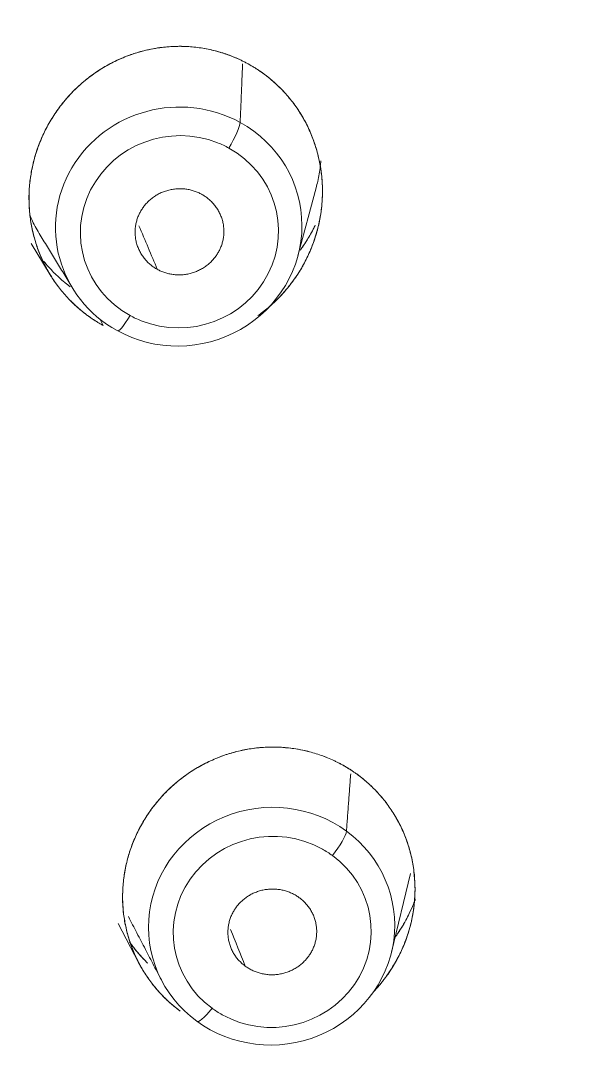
# Model space of a CAD drawing. Extents: x 5217 to 6345, y 0 to 827.
# Drawn here: x 5778.92 to 5785.99, y 522.86 to 535.85 of the extents above; entities that cross this region are included whole.
import ezdxf

# ---------------------------------------------------------------- set-up
doc = ezdxf.new("R2010")
doc.units = 0
doc.header["$LTSCALE"] = 30
doc.header["$MEASUREMENT"] = 0
doc.linetypes.add('HIDDEN2', pattern=[4.7625, 3.175, -1.5875])
doc.layers.add('1', color=7, linetype='CONTINUOUS')
doc.layers.add('2', color=1, linetype='HIDDEN2')

msp = doc.modelspace()

# ---------------------------------------------------------------- linework, layer by layer
at = {"layer": '1', "color": 7, "linetype": 'Continuous', "lineweight": 18}
for p, q in [((5782.35, 532.947), (5782.575, 533.787)), ((5779.048, 533.096), (5779.284, 532.709)), ((5779.048, 533.096), (5779.284, 532.709)), ((5779.284, 532.709), (5779.295, 532.691)), ((5779.938, 532.083), (5779.896, 532.164)), ((5779.938, 532.083), (5779.896, 532.164)), ((5779.896, 532.164), (5779.938, 532.083)), ((5779.896, 532.164), (5779.938, 532.083)), ((5783.508, 524.318), (5783.743, 525.293)), ((5780.126, 524.672), (5780.378, 524.189)), ((5780.126, 524.672), (5780.378, 524.189)), ((5780.378, 524.189), (5780.384, 524.176))]:
    msp.add_line(p, q, dxfattribs=at)
for centre, major_axis, ratio, start_param, end_param in [((5757.244, 496.519), (-59.628, 0), 0.953717, 3.141593, 6.283185), ((5757.244, 496.519), (-59.628, 0), 0.953717, 3.141593, 6.274276), ((5780.874, 533.308), (-1.511, -0.217), 0.96956, 4.05121, 7.192802), ((5780.874, 533.308), (-1.511, -0.217), 0.96956, 0.909617, 4.05121), ((5782.024, 524.64), (1.514, 0.185), 0.964895, 0.79958, 3.941173), ((5782.024, 524.64), (-1.514, -0.185), 0.964895, 0.79958, 3.941173)]:
    msp.add_ellipse(centre, major_axis=major_axis, ratio=ratio, start_param=start_param, end_param=end_param, dxfattribs=at)
at = {"layer": '1', "color": 7, "linetype": 'Continuous', "lineweight": 13}
for centre, major_axis, ratio, start_param, end_param in [((5780.883, 533.243), (1.215, 0.175), 0.96956, 1.036257, 4.05121), ((5781.485, 534.353), (0.145, 0.263), 0.150353, 4.515643, 5.98979), ((5780.883, 533.243), (1.215, 0.175), 0.96956, 0.909617, 1.036257), ((5780.883, 533.243), (-1.215, -0.175), 0.96956, 1.036257, 4.05121), ((5780.261, 532.278), (-0.145, -0.263), 0.150353, 6.18309, 7.657236), ((5780.883, 533.243), (-1.215, -0.175), 0.96956, 0.909617, 1.036257), ((5782.032, 524.569), (1.217, 0.149), 0.964895, 0.922355, 3.941173), ((5782.769, 525.593), (-0.177, -0.242), 0.183058, 1.378043, 2.856656), ((5782.032, 524.569), (1.217, 0.149), 0.964895, 4.063948, 7.082765), ((5782.032, 524.569), (1.217, 0.149), 0.964895, 0.79958, 0.922355), ((5781.277, 523.701), (-0.177, -0.242), 0.183058, 6.182615, 7.661228), ((5782.032, 524.569), (1.217, 0.149), 0.964895, 3.941173, 4.063948)]:
    msp.add_ellipse(centre, major_axis=major_axis, ratio=ratio, start_param=start_param, end_param=end_param, dxfattribs=at)
at = {"layer": '1', "color": 7, "linetype": 'Continuous', "lineweight": 18}
for points, knots in [([(5759.712, 439.668), (5760.292, 439.691), (5761.968, 439.78), (5764.735, 440.04), (5767.995, 440.52), (5771.222, 441.172), (5774.407, 441.992), (5777.54, 442.979), (5780.611, 444.129), (5783.61, 445.439), (5786.529, 446.905), (5789.359, 448.523), (5792.092, 450.287), (5794.718, 452.192), (5797.229, 454.232), (5799.619, 456.402), (5801.88, 458.694), (5804.005, 461.101), (5805.987, 463.617), (5807.821, 466.233), (5809.501, 468.942), (5811.021, 471.735), (5812.378, 474.604), (5813.566, 477.54), (5814.583, 480.534), (5815.426, 483.576), (5816.091, 486.659), (5816.577, 489.772), (5816.882, 492.905), (5817.005, 496.05), (5816.947, 499.196), (5816.706, 502.335), (5816.285, 505.456), (5815.684, 508.55), (5814.904, 511.608), (5813.949, 514.62), (5812.822, 517.578), (5811.525, 520.471), (5810.063, 523.292), (5808.44, 526.031), (5806.66, 528.681), (5804.731, 531.234), (5802.657, 533.681), (5800.444, 536.015), (5798.1, 538.229), (5795.631, 540.316), (5793.045, 542.27), (5790.35, 544.085), (5787.555, 545.755), (5784.667, 547.276), (5781.695, 548.643), (5778.649, 549.85), (5775.538, 550.896), (5772.371, 551.776), (5769.157, 552.489), (5765.908, 553.031), (5762.632, 553.401), (5759.34, 553.598), (5756.041, 553.622), (5752.746, 553.471), (5749.464, 553.148), (5746.207, 552.652), (5742.982, 551.986), (5739.802, 551.151), (5736.674, 550.149), (5733.609, 548.985), (5730.617, 547.661), (5727.705, 546.181), (5724.883, 544.551), (5722.16, 542.774), (5719.544, 540.857), (5717.043, 538.805), (5714.664, 536.624), (5712.415, 534.322), (5710.302, 531.904), (5708.333, 529.379), (5706.512, 526.755), (5704.847, 524.038), (5703.34, 521.238), (5701.998, 518.363), (5700.825, 515.422), (5699.823, 512.423), (5698.996, 509.377), (5698.347, 506.291), (5697.877, 503.176), (5697.588, 500.041), (5697.48, 496.896), (5697.555, 493.75), (5697.811, 490.612), (5698.249, 487.493), (5698.866, 484.402), (5699.661, 481.348), (5700.631, 478.34), (5701.774, 475.388), (5703.085, 472.5), (5704.562, 469.686), (5706.199, 466.954), (5707.991, 464.313), (5709.934, 461.769), (5712.021, 459.332), (5714.245, 457.008), (5716.601, 454.805), (5719.08, 452.73), (5721.676, 450.788), (5724.38, 448.985), (5727.184, 447.328), (5730.08, 445.82), (5733.058, 444.468), (5736.111, 443.274), (5739.227, 442.243), (5742.399, 441.377), (5745.616, 440.68), (5748.868, 440.153), (5751.926, 439.822), (5753.898, 439.702), (5754.776, 439.668)], [0, 0, 0, 0, 0.004702, 0.013606, 0.022511, 0.031416, 0.040321, 0.049226, 0.058131, 0.067035, 0.07594, 0.084844, 0.093748, 0.102652, 0.111556, 0.120459, 0.129362, 0.138265, 0.147168, 0.15607, 0.164972, 0.173874, 0.182775, 0.191676, 0.200577, 0.209478, 0.218378, 0.227279, 0.236179, 0.245079, 0.253978, 0.262878, 0.271778, 0.280678, 0.289578, 0.298478, 0.307379, 0.316279, 0.32518, 0.334081, 0.342982, 0.351884, 0.360785, 0.369687, 0.37859, 0.387493, 0.396396, 0.405299, 0.414202, 0.423106, 0.43201, 0.440914, 0.449818, 0.458723, 0.467628, 0.476532, 0.485437, 0.494342, 0.503247, 0.512152, 0.521057, 0.529962, 0.538867, 0.547772, 0.556677, 0.565582, 0.574486, 0.583391, 0.592295, 0.601199, 0.610103, 0.619007, 0.62791, 0.636813, 0.645716, 0.654619, 0.663521, 0.672423, 0.681325, 0.690226, 0.699127, 0.708028, 0.716929, 0.725829, 0.734729, 0.743629, 0.752529, 0.761429, 0.770329, 0.779229, 0.788129, 0.797029, 0.805929, 0.814829, 0.82373, 0.832631, 0.841532, 0.850433, 0.859334, 0.868236, 0.877138, 0.886041, 0.894944, 0.903847, 0.91275, 0.921653, 0.930557, 0.939461, 0.948365, 0.95727, 0.966174, 0.975079, 0.983983, 0.992888, 1, 1, 1, 1]), ([(5793.07, 451.033), (5793.622, 451.416), (5795.04, 452.443), (5797.228, 454.234), (5799.62, 456.401), (5801.88, 458.694), (5804.005, 461.101), (5805.987, 463.617), (5807.821, 466.233), (5809.501, 468.942), (5811.021, 471.735), (5812.378, 474.604), (5813.566, 477.54), (5814.583, 480.534), (5815.426, 483.576), (5816.091, 486.659), (5816.577, 489.772), (5816.882, 492.905), (5817.005, 496.05), (5816.947, 499.196), (5816.706, 502.335), (5816.285, 505.456), (5815.684, 508.55), (5814.904, 511.608), (5813.949, 514.62), (5812.822, 517.578), (5811.525, 520.471), (5810.063, 523.292), (5808.44, 526.031), (5806.66, 528.681), (5804.731, 531.234), (5802.657, 533.681), (5800.444, 536.015), (5798.1, 538.229), (5795.631, 540.316), (5793.045, 542.27), (5790.35, 544.085), (5787.555, 545.755), (5784.667, 547.276), (5781.695, 548.643), (5778.649, 549.85), (5775.538, 550.896), (5772.371, 551.776), (5769.157, 552.489), (5765.908, 553.031), (5762.632, 553.401), (5759.34, 553.598), (5756.041, 553.622), (5752.746, 553.471), (5749.464, 553.148), (5746.207, 552.652), (5742.982, 551.986), (5739.802, 551.151), (5736.674, 550.149), (5733.609, 548.985), (5730.617, 547.661), (5727.705, 546.181), (5724.883, 544.551), (5722.16, 542.774), (5719.544, 540.857), (5717.043, 538.805), (5714.664, 536.624), (5712.415, 534.322), (5710.302, 531.904), (5708.333, 529.379), (5706.512, 526.755), (5704.847, 524.038), (5703.34, 521.238), (5701.998, 518.363), (5700.825, 515.422), (5699.823, 512.423), (5698.996, 509.377), (5698.347, 506.291), (5697.877, 503.176), (5697.588, 500.041), (5697.48, 496.896), (5697.555, 493.75), (5697.811, 490.612), (5698.249, 487.493), (5698.866, 484.402), (5699.661, 481.348), (5700.631, 478.34), (5701.774, 475.388), (5703.085, 472.5), (5704.562, 469.686), (5706.199, 466.954), (5707.991, 464.313), (5709.934, 461.769), (5712.021, 459.332), (5714.246, 457.009), (5716.6, 454.804), (5719.085, 452.736), (5720.978, 451.284), (5722.066, 450.56), (5722.254, 450.437)], [0, 0, 0, 0, 0.006833, 0.017845, 0.028856, 0.039868, 0.050878, 0.061889, 0.072899, 0.083908, 0.094918, 0.105926, 0.116935, 0.127943, 0.138951, 0.149959, 0.160966, 0.171973, 0.18298, 0.193987, 0.204994, 0.216001, 0.227008, 0.238016, 0.249023, 0.26003, 0.271038, 0.282046, 0.293055, 0.304063, 0.315072, 0.326082, 0.337091, 0.348102, 0.359112, 0.370123, 0.381134, 0.392146, 0.403157, 0.414169, 0.425182, 0.436194, 0.447207, 0.45822, 0.469233, 0.480246, 0.491259, 0.502272, 0.513286, 0.524299, 0.535313, 0.546326, 0.557339, 0.568352, 0.579365, 0.590378, 0.601391, 0.612403, 0.623416, 0.634428, 0.645439, 0.656451, 0.667462, 0.678472, 0.689483, 0.700493, 0.711502, 0.722512, 0.73352, 0.744529, 0.755537, 0.766545, 0.777553, 0.78856, 0.799567, 0.810574, 0.821581, 0.832588, 0.843595, 0.854602, 0.865609, 0.876617, 0.887624, 0.898632, 0.90964, 0.920649, 0.931657, 0.942666, 0.953676, 0.964686, 0.975696, 0.986706, 0.997717, 1, 1, 1, 1]), ([(5779.938, 532.083), (5779.932, 532.086), (5779.919, 532.093), (5779.9, 532.104), (5779.882, 532.115), (5779.863, 532.126), (5779.845, 532.138), (5779.827, 532.15), (5779.808, 532.162), (5779.791, 532.174), (5779.773, 532.186), (5779.755, 532.199), (5779.738, 532.212), (5779.72, 532.225), (5779.703, 532.238), (5779.686, 532.252), (5779.669, 532.265), (5779.636, 532.293), (5779.587, 532.337), (5779.525, 532.397), (5779.466, 532.461), (5779.391, 532.55), (5779.306, 532.668), (5779.219, 532.819), (5779.147, 532.979), (5779.09, 533.145), (5779.049, 533.316), (5779.025, 533.491), (5779.017, 533.668), (5779.027, 533.847), (5779.055, 534.026), (5779.1, 534.203), (5779.162, 534.377), (5779.241, 534.545), (5779.337, 534.705), (5779.449, 534.856), (5779.575, 534.995), (5779.713, 535.12), (5779.861, 535.231), (5780.019, 535.325), (5780.184, 535.403), (5780.355, 535.465), (5780.53, 535.509), (5780.708, 535.535), (5780.886, 535.544), (5781.033, 535.536), (5781.15, 535.522), (5781.238, 535.506), (5781.324, 535.486), (5781.394, 535.467), (5781.447, 535.449), (5781.484, 535.436), (5781.521, 535.423), (5781.558, 535.408), (5781.594, 535.393), (5781.63, 535.376), (5781.665, 535.359), (5781.701, 535.342), (5781.724, 535.329), (5781.735, 535.323)], [0, 0, 0, 0, 0.003812, 0.00762, 0.011426, 0.01523, 0.019033, 0.022834, 0.026636, 0.030439, 0.034242, 0.038048, 0.041855, 0.045667, 0.049481, 0.0533, 0.057125, 0.060955, 0.076202, 0.091412, 0.106624, 0.121877, 0.152359, 0.182864, 0.213376, 0.244053, 0.274745, 0.305465, 0.336325, 0.36729, 0.398664, 0.430277, 0.462412, 0.494509, 0.526823, 0.55949, 0.591882, 0.624189, 0.656102, 0.688071, 0.719648, 0.751346, 0.782711, 0.81393, 0.844909, 0.875859, 0.891338, 0.906801, 0.922284, 0.93782, 0.944772, 0.951706, 0.958626, 0.965533, 0.972432, 0.979325, 0.986215, 0.993106, 1, 1, 1, 1]), ([(5779.938, 532.083), (5779.932, 532.086), (5779.919, 532.093), (5779.9, 532.104), (5779.882, 532.115), (5779.863, 532.126), (5779.845, 532.138), (5779.827, 532.15), (5779.808, 532.162), (5779.791, 532.174), (5779.773, 532.186), (5779.755, 532.199), (5779.738, 532.212), (5779.72, 532.225), (5779.703, 532.238), (5779.686, 532.252), (5779.669, 532.265), (5779.636, 532.293), (5779.587, 532.337), (5779.525, 532.397), (5779.466, 532.461), (5779.391, 532.55), (5779.306, 532.668), (5779.219, 532.819), (5779.147, 532.979), (5779.09, 533.145), (5779.049, 533.316), (5779.025, 533.491), (5779.017, 533.668), (5779.027, 533.847), (5779.055, 534.026), (5779.1, 534.203), (5779.162, 534.377), (5779.241, 534.545), (5779.337, 534.705), (5779.449, 534.856), (5779.575, 534.995), (5779.713, 535.12), (5779.861, 535.231), (5780.019, 535.325), (5780.184, 535.403), (5780.355, 535.465), (5780.53, 535.509), (5780.708, 535.535), (5780.886, 535.544), (5781.033, 535.536), (5781.15, 535.522), (5781.238, 535.506), (5781.324, 535.486), (5781.394, 535.467), (5781.447, 535.449), (5781.484, 535.436), (5781.521, 535.423), (5781.558, 535.408), (5781.594, 535.393), (5781.63, 535.376), (5781.665, 535.359), (5781.701, 535.342), (5781.724, 535.329), (5781.735, 535.323)], [0, 0, 0, 0, 0.003812, 0.00762, 0.011426, 0.01523, 0.019033, 0.022834, 0.026636, 0.030439, 0.034242, 0.038048, 0.041855, 0.045667, 0.049481, 0.0533, 0.057125, 0.060955, 0.076202, 0.091412, 0.106624, 0.121877, 0.152359, 0.182864, 0.213376, 0.244053, 0.274745, 0.305465, 0.336325, 0.36729, 0.398664, 0.430277, 0.462412, 0.494509, 0.526823, 0.55949, 0.591882, 0.624189, 0.656102, 0.688071, 0.719648, 0.751346, 0.782711, 0.81393, 0.844909, 0.875859, 0.891338, 0.906801, 0.922284, 0.93782, 0.944772, 0.951706, 0.958626, 0.965533, 0.972432, 0.979325, 0.986215, 0.993106, 1, 1, 1, 1]), ([(5781.735, 535.323), (5781.729, 535.326), (5781.716, 535.333), (5781.697, 535.343), (5781.678, 535.353), (5781.658, 535.363), (5781.639, 535.372), (5781.619, 535.381), (5781.599, 535.39), (5781.579, 535.399), (5781.559, 535.408), (5781.539, 535.416), (5781.518, 535.424), (5781.498, 535.432), (5781.477, 535.439), (5781.456, 535.446), (5781.435, 535.453), (5781.392, 535.467), (5781.328, 535.485), (5781.24, 535.506), (5781.152, 535.521), (5781.051, 535.534), (5780.938, 535.542), (5780.778, 535.541), (5780.582, 535.52), (5780.381, 535.473), (5780.203, 535.411), (5780.043, 535.338), (5779.877, 535.241), (5779.733, 535.136), (5779.618, 535.035), (5779.53, 534.946), (5779.458, 534.864), (5779.395, 534.784), (5779.323, 534.681), (5779.267, 534.589), (5779.227, 534.512), (5779.204, 534.466), (5779.157, 534.364), (5779.098, 534.203), (5779.053, 534.015), (5779.026, 533.832), (5779.017, 533.656), (5779.027, 533.473), (5779.052, 533.303), (5779.092, 533.138), (5779.148, 532.974), (5779.222, 532.813), (5779.31, 532.664), (5779.393, 532.548), (5779.466, 532.461), (5779.526, 532.396), (5779.589, 532.335), (5779.642, 532.288), (5779.685, 532.253), (5779.715, 532.229), (5779.746, 532.206), (5779.777, 532.183), (5779.808, 532.162), (5779.84, 532.141), (5779.873, 532.121), (5779.905, 532.101), (5779.927, 532.089), (5779.938, 532.083)], [0, 0, 0, 0, 0.003776, 0.00756, 0.011351, 0.01515, 0.018956, 0.022769, 0.02659, 0.030419, 0.034255, 0.038098, 0.041949, 0.045808, 0.049674, 0.053547, 0.057428, 0.061317, 0.076998, 0.092695, 0.108409, 0.124142, 0.145782, 0.168091, 0.207767, 0.248638, 0.275828, 0.305769, 0.3404, 0.375788, 0.398409, 0.41998, 0.440504, 0.455323, 0.472801, 0.505498, 0.511322, 0.517752, 0.532477, 0.569734, 0.606702, 0.632718, 0.666033, 0.698763, 0.728249, 0.75595, 0.78753, 0.818761, 0.848829, 0.878125, 0.893485, 0.908855, 0.924237, 0.939633, 0.946416, 0.95318, 0.959924, 0.96665, 0.973357, 0.980046, 0.986715, 0.993367, 1, 1, 1, 1]), ([(5781.735, 535.323), (5781.729, 535.326), (5781.716, 535.333), (5781.697, 535.343), (5781.678, 535.353), (5781.658, 535.363), (5781.639, 535.372), (5781.619, 535.381), (5781.599, 535.39), (5781.579, 535.399), (5781.559, 535.408), (5781.539, 535.416), (5781.518, 535.424), (5781.498, 535.432), (5781.477, 535.439), (5781.456, 535.446), (5781.435, 535.453), (5781.392, 535.467), (5781.328, 535.485), (5781.24, 535.506), (5781.152, 535.521), (5781.051, 535.534), (5780.938, 535.542), (5780.778, 535.541), (5780.582, 535.52), (5780.381, 535.473), (5780.203, 535.411), (5780.043, 535.338), (5779.877, 535.241), (5779.733, 535.136), (5779.618, 535.035), (5779.53, 534.946), (5779.458, 534.864), (5779.395, 534.784), (5779.323, 534.681), (5779.267, 534.589), (5779.227, 534.512), (5779.204, 534.466), (5779.157, 534.364), (5779.098, 534.203), (5779.053, 534.015), (5779.026, 533.832), (5779.017, 533.656), (5779.027, 533.473), (5779.052, 533.303), (5779.092, 533.138), (5779.148, 532.974), (5779.222, 532.813), (5779.31, 532.664), (5779.393, 532.548), (5779.466, 532.461), (5779.526, 532.396), (5779.589, 532.335), (5779.642, 532.288), (5779.685, 532.253), (5779.715, 532.229), (5779.746, 532.206), (5779.777, 532.183), (5779.808, 532.162), (5779.84, 532.141), (5779.873, 532.121), (5779.905, 532.101), (5779.927, 532.089), (5779.938, 532.083)], [0, 0, 0, 0, 0.003776, 0.00756, 0.011351, 0.01515, 0.018956, 0.022769, 0.02659, 0.030419, 0.034255, 0.038098, 0.041949, 0.045808, 0.049674, 0.053547, 0.057428, 0.061317, 0.076998, 0.092695, 0.108409, 0.124142, 0.145782, 0.168091, 0.207767, 0.248638, 0.275828, 0.305769, 0.3404, 0.375788, 0.398409, 0.41998, 0.440504, 0.455323, 0.472801, 0.505498, 0.511322, 0.517752, 0.532477, 0.569734, 0.606702, 0.632718, 0.666033, 0.698763, 0.728249, 0.75595, 0.78753, 0.818761, 0.848829, 0.878125, 0.893485, 0.908855, 0.924237, 0.939633, 0.946416, 0.95318, 0.959924, 0.96665, 0.973357, 0.980046, 0.986715, 0.993367, 1, 1, 1, 1]), ([(5781.735, 535.323), (5781.742, 535.319), (5781.754, 535.312), (5781.773, 535.301), (5781.792, 535.29), (5781.811, 535.279), (5781.829, 535.267), (5781.848, 535.255), (5781.866, 535.243), (5781.884, 535.231), (5781.902, 535.218), (5781.92, 535.205), (5781.938, 535.192), (5781.955, 535.179), (5781.973, 535.165), (5781.99, 535.152), (5782.007, 535.138), (5782.041, 535.109), (5782.091, 535.064), (5782.155, 535.001), (5782.215, 534.935), (5782.292, 534.842), (5782.38, 534.717), (5782.47, 534.556), (5782.543, 534.385), (5782.604, 534.187), (5782.647, 533.962), (5782.659, 533.713), (5782.64, 533.487), (5782.599, 533.286), (5782.545, 533.11), (5782.475, 532.939), (5782.387, 532.776), (5782.284, 532.622), (5782.167, 532.479), (5782.038, 532.348), (5781.943, 532.27), (5781.894, 532.233), (5781.894, 532.232)], [0, 0, 0, 0, 0.006014, 0.012026, 0.018037, 0.024049, 0.030061, 0.036075, 0.042091, 0.048111, 0.054134, 0.060163, 0.066198, 0.072239, 0.078288, 0.084345, 0.090411, 0.096488, 0.121054, 0.145559, 0.17006, 0.194613, 0.24502, 0.295204, 0.345676, 0.396942, 0.465171, 0.53238, 0.599802, 0.649733, 0.699571, 0.749799, 0.799631, 0.84983, 0.900249, 0.950108, 0.999325, 1, 1, 1, 1]), ([(5781.735, 535.323), (5781.742, 535.319), (5781.754, 535.312), (5781.773, 535.301), (5781.792, 535.29), (5781.811, 535.279), (5781.829, 535.267), (5781.848, 535.255), (5781.866, 535.243), (5781.884, 535.231), (5781.902, 535.218), (5781.92, 535.205), (5781.938, 535.192), (5781.955, 535.179), (5781.973, 535.165), (5781.99, 535.152), (5782.007, 535.138), (5782.041, 535.109), (5782.091, 535.064), (5782.155, 535.001), (5782.215, 534.935), (5782.292, 534.842), (5782.38, 534.717), (5782.47, 534.556), (5782.543, 534.385), (5782.604, 534.187), (5782.647, 533.962), (5782.659, 533.713), (5782.64, 533.487), (5782.599, 533.286), (5782.545, 533.11), (5782.475, 532.939), (5782.387, 532.776), (5782.284, 532.622), (5782.167, 532.479), (5782.038, 532.348), (5781.943, 532.27), (5781.894, 532.233), (5781.894, 532.232)], [0, 0, 0, 0, 0.006014, 0.012026, 0.018037, 0.024049, 0.030061, 0.036075, 0.042091, 0.048111, 0.054134, 0.060163, 0.066198, 0.072239, 0.078288, 0.084345, 0.090411, 0.096488, 0.121054, 0.145559, 0.17006, 0.194613, 0.24502, 0.295204, 0.345676, 0.396942, 0.465171, 0.53238, 0.599802, 0.649733, 0.699571, 0.749799, 0.799631, 0.84983, 0.900249, 0.950108, 0.999325, 1, 1, 1, 1]), ([(5781.854, 532.204), (5781.868, 532.214), (5781.924, 532.254), (5782.031, 532.342), (5782.171, 532.481), (5782.279, 532.615), (5782.348, 532.718), (5782.382, 532.773), (5782.409, 532.818), (5782.438, 532.872), (5782.469, 532.934), (5782.507, 533.018), (5782.543, 533.11), (5782.58, 533.221), (5782.61, 533.34), (5782.632, 533.456), (5782.646, 533.566), (5782.653, 533.666), (5782.654, 533.765), (5782.65, 533.891), (5782.633, 534.039), (5782.596, 534.216), (5782.54, 534.393), (5782.465, 534.566), (5782.375, 534.724), (5782.29, 534.845), (5782.215, 534.936), (5782.154, 535.002), (5782.09, 535.065), (5782.036, 535.114), (5781.993, 535.15), (5781.962, 535.174), (5781.931, 535.198), (5781.899, 535.221), (5781.867, 535.243), (5781.835, 535.264), (5781.802, 535.284), (5781.769, 535.304), (5781.746, 535.317), (5781.735, 535.323)], [0, 0, 0, 0, 0.013783, 0.055562, 0.111545, 0.171364, 0.193547, 0.210844, 0.223322, 0.235738, 0.260503, 0.278564, 0.309602, 0.339906, 0.372724, 0.408065, 0.434916, 0.461702, 0.488424, 0.515081, 0.562952, 0.608331, 0.66106, 0.712529, 0.761305, 0.80797, 0.832323, 0.856647, 0.880942, 0.90521, 0.915892, 0.926537, 0.937144, 0.947714, 0.958246, 0.96874, 0.979197, 0.989617, 1, 1, 1, 1]), ([(5781.854, 532.204), (5781.868, 532.214), (5781.924, 532.254), (5782.031, 532.342), (5782.171, 532.481), (5782.279, 532.615), (5782.348, 532.718), (5782.382, 532.773), (5782.409, 532.818), (5782.438, 532.872), (5782.469, 532.934), (5782.507, 533.018), (5782.543, 533.11), (5782.58, 533.221), (5782.61, 533.34), (5782.632, 533.456), (5782.646, 533.566), (5782.653, 533.666), (5782.654, 533.765), (5782.65, 533.891), (5782.633, 534.039), (5782.596, 534.216), (5782.54, 534.393), (5782.465, 534.566), (5782.375, 534.724), (5782.29, 534.845), (5782.215, 534.936), (5782.154, 535.002), (5782.09, 535.065), (5782.036, 535.114), (5781.993, 535.15), (5781.962, 535.174), (5781.931, 535.198), (5781.899, 535.221), (5781.867, 535.243), (5781.835, 535.264), (5781.802, 535.284), (5781.769, 535.304), (5781.746, 535.317), (5781.735, 535.323)], [0, 0, 0, 0, 0.013783, 0.055562, 0.111545, 0.171364, 0.193547, 0.210844, 0.223322, 0.235738, 0.260503, 0.278564, 0.309602, 0.339906, 0.372724, 0.408065, 0.434916, 0.461702, 0.488424, 0.515081, 0.562952, 0.608331, 0.66106, 0.712529, 0.761305, 0.80797, 0.832323, 0.856647, 0.880942, 0.90521, 0.915892, 0.926537, 0.937144, 0.947714, 0.958246, 0.96874, 0.979197, 0.989617, 1, 1, 1, 1]), ([(5782.635, 534.122), (5782.632, 534.098), (5782.623, 534.013), (5782.609, 533.929), (5782.589, 533.841), (5782.582, 533.814), (5782.575, 533.787)], [0, 0, 0, 0, 0.209575, 0.75677, 0.75677, 1, 1, 1, 1]), ([(5779.172, 533.181), (5779.136, 533.237), (5779.104, 533.295), (5779.06, 533.383), (5779.047, 533.411), (5779.033, 533.444), (5779.031, 533.449), (5779.029, 533.453)], [0, 0, 0, 0, 0.651335, 0.651335, 0.951906, 0.951906, 1, 1, 1, 1]), ([(5782.565, 533.324), (5782.557, 533.308), (5782.535, 533.264), (5782.484, 533.173), (5782.429, 533.086), (5782.387, 533.027), (5782.377, 533.014)], [0, 0, 0, 0, 0.15194, 0.402461, 0.861607, 1, 1, 1, 1]), ([(5782.565, 533.324), (5782.557, 533.308), (5782.535, 533.264), (5782.484, 533.173), (5782.429, 533.086), (5782.387, 533.027), (5782.377, 533.014)], [0, 0, 0, 0, 0.15194, 0.402461, 0.861607, 1, 1, 1, 1]), ([(5782.403, 533.05), (5782.436, 533.097), (5782.475, 533.158), (5782.51, 533.221), (5782.517, 533.233)], [0, 0, 0, 0, 0.800172, 1, 1, 1, 1]), ([(5782.403, 533.05), (5782.436, 533.097), (5782.475, 533.158), (5782.51, 533.221), (5782.517, 533.233)], [0, 0, 0, 0, 0.800172, 1, 1, 1, 1]), ([(5779.2, 532.881), (5779.2, 532.88), (5779.22, 532.856), (5779.261, 532.808), (5779.325, 532.74), (5779.392, 532.676), (5779.449, 532.626), (5779.495, 532.588), (5779.518, 532.57), (5779.53, 532.561), (5779.531, 532.56)], [0, 0, 0, 0, 0.00461, 0.20564, 0.406529, 0.607774, 0.80987, 0.900973, 0.991809, 1, 1, 1, 1]), ([(5779.2, 532.881), (5779.2, 532.88), (5779.22, 532.856), (5779.261, 532.808), (5779.325, 532.74), (5779.392, 532.676), (5779.449, 532.626), (5779.495, 532.588), (5779.518, 532.57), (5779.53, 532.561), (5779.531, 532.56)], [0, 0, 0, 0, 0.00461, 0.20564, 0.406529, 0.607774, 0.80987, 0.900973, 0.991809, 1, 1, 1, 1]), ([(5780.893, 523.588), (5780.887, 523.592), (5780.876, 523.601), (5780.859, 523.614), (5780.842, 523.627), (5780.825, 523.64), (5780.809, 523.654), (5780.792, 523.668), (5780.776, 523.682), (5780.76, 523.696), (5780.744, 523.71), (5780.728, 523.725), (5780.713, 523.74), (5780.697, 523.755), (5780.682, 523.77), (5780.667, 523.785), (5780.652, 523.801), (5780.623, 523.833), (5780.58, 523.882), (5780.527, 523.949), (5780.477, 524.02), (5780.415, 524.117), (5780.346, 524.245), (5780.28, 524.406), (5780.229, 524.574), (5780.195, 524.748), (5780.178, 524.924), (5780.179, 525.102), (5780.197, 525.279), (5780.233, 525.453), (5780.285, 525.624), (5780.354, 525.79), (5780.44, 525.949), (5780.541, 526.101), (5780.657, 526.243), (5780.788, 526.374), (5780.931, 526.492), (5781.085, 526.595), (5781.247, 526.682), (5781.417, 526.753), (5781.591, 526.806), (5781.768, 526.842), (5781.947, 526.859), (5782.125, 526.86), (5782.301, 526.843), (5782.444, 526.815), (5782.555, 526.784), (5782.637, 526.757), (5782.717, 526.727), (5782.783, 526.698), (5782.834, 526.673), (5782.872, 526.654), (5782.909, 526.634), (5782.945, 526.613), (5782.981, 526.591), (5783.017, 526.568), (5783.051, 526.544), (5783.074, 526.528), (5783.086, 526.52)], [0, 0, 0, 0, 0.003815, 0.007628, 0.011438, 0.015246, 0.019053, 0.02286, 0.026667, 0.030476, 0.034285, 0.038097, 0.041912, 0.04573, 0.049552, 0.053379, 0.057211, 0.06105, 0.076417, 0.09174, 0.107062, 0.122423, 0.153322, 0.18423, 0.215356, 0.246719, 0.278127, 0.309458, 0.340649, 0.372039, 0.403345, 0.434757, 0.466376, 0.498103, 0.530162, 0.562499, 0.594848, 0.627175, 0.659262, 0.691436, 0.723131, 0.754909, 0.786257, 0.817546, 0.848434, 0.879348, 0.89457, 0.909761, 0.924952, 0.940177, 0.947675, 0.95516, 0.962635, 0.970105, 0.977572, 0.985041, 0.992516, 1, 1, 1, 1]), ([(5780.893, 523.588), (5780.887, 523.592), (5780.876, 523.601), (5780.859, 523.614), (5780.842, 523.627), (5780.825, 523.64), (5780.809, 523.654), (5780.792, 523.668), (5780.776, 523.682), (5780.76, 523.696), (5780.744, 523.71), (5780.728, 523.725), (5780.713, 523.74), (5780.697, 523.755), (5780.682, 523.77), (5780.667, 523.785), (5780.652, 523.801), (5780.623, 523.833), (5780.58, 523.882), (5780.527, 523.949), (5780.477, 524.02), (5780.415, 524.117), (5780.346, 524.245), (5780.28, 524.406), (5780.229, 524.574), (5780.195, 524.748), (5780.178, 524.924), (5780.179, 525.102), (5780.197, 525.279), (5780.233, 525.453), (5780.285, 525.624), (5780.354, 525.79), (5780.44, 525.949), (5780.541, 526.101), (5780.657, 526.243), (5780.788, 526.374), (5780.931, 526.492), (5781.085, 526.595), (5781.247, 526.682), (5781.417, 526.753), (5781.591, 526.806), (5781.768, 526.842), (5781.947, 526.859), (5782.125, 526.86), (5782.301, 526.843), (5782.444, 526.815), (5782.555, 526.784), (5782.637, 526.757), (5782.717, 526.727), (5782.783, 526.698), (5782.834, 526.673), (5782.872, 526.654), (5782.909, 526.634), (5782.945, 526.613), (5782.981, 526.591), (5783.017, 526.568), (5783.051, 526.544), (5783.074, 526.528), (5783.086, 526.52)], [0, 0, 0, 0, 0.003815, 0.007628, 0.011438, 0.015246, 0.019053, 0.02286, 0.026667, 0.030476, 0.034285, 0.038097, 0.041912, 0.04573, 0.049552, 0.053379, 0.057211, 0.06105, 0.076417, 0.09174, 0.107062, 0.122423, 0.153322, 0.18423, 0.215356, 0.246719, 0.278127, 0.309458, 0.340649, 0.372039, 0.403345, 0.434757, 0.466376, 0.498103, 0.530162, 0.562499, 0.594848, 0.627175, 0.659262, 0.691436, 0.723131, 0.754909, 0.786257, 0.817546, 0.848434, 0.879348, 0.89457, 0.909761, 0.924952, 0.940177, 0.947675, 0.95516, 0.962635, 0.970105, 0.977572, 0.985041, 0.992516, 1, 1, 1, 1]), ([(5783.086, 526.52), (5783.08, 526.524), (5783.069, 526.532), (5783.052, 526.544), (5783.035, 526.556), (5783.017, 526.567), (5783, 526.579), (5782.982, 526.59), (5782.964, 526.601), (5782.946, 526.612), (5782.928, 526.623), (5782.909, 526.633), (5782.891, 526.643), (5782.872, 526.653), (5782.853, 526.663), (5782.834, 526.673), (5782.815, 526.682), (5782.777, 526.701), (5782.718, 526.727), (5782.637, 526.757), (5782.555, 526.784), (5782.461, 526.81), (5782.352, 526.833), (5782.228, 526.85), (5782.1, 526.859), (5781.946, 526.859), (5781.784, 526.844), (5781.61, 526.81), (5781.441, 526.761), (5781.263, 526.69), (5781.107, 526.607), (5780.979, 526.525), (5780.88, 526.45), (5780.798, 526.38), (5780.725, 526.311), (5780.654, 526.236), (5780.592, 526.163), (5780.546, 526.103), (5780.519, 526.066), (5780.488, 526.02), (5780.43, 525.93), (5780.35, 525.782), (5780.281, 525.611), (5780.229, 525.435), (5780.195, 525.264), (5780.178, 525.081), (5780.179, 524.909), (5780.196, 524.74), (5780.23, 524.57), (5780.282, 524.4), (5780.349, 524.24), (5780.416, 524.115), (5780.477, 524.019), (5780.528, 523.949), (5780.581, 523.88), (5780.629, 523.826), (5780.669, 523.784), (5780.699, 523.753), (5780.73, 523.723), (5780.761, 523.695), (5780.793, 523.667), (5780.826, 523.64), (5780.859, 523.613), (5780.882, 523.596), (5780.893, 523.588)], [0, 0, 0, 0, 0.003691, 0.007388, 0.011092, 0.014801, 0.018515, 0.022236, 0.025963, 0.029695, 0.033434, 0.037178, 0.040929, 0.044685, 0.048447, 0.052215, 0.05599, 0.05977, 0.074996, 0.090218, 0.105434, 0.120647, 0.142109, 0.164125, 0.186836, 0.209936, 0.245094, 0.272538, 0.302688, 0.337349, 0.372818, 0.395366, 0.416928, 0.437508, 0.451726, 0.469426, 0.491791, 0.501924, 0.508784, 0.515933, 0.531133, 0.565271, 0.603877, 0.62798, 0.66203, 0.695484, 0.725375, 0.753295, 0.785457, 0.817252, 0.847829, 0.877584, 0.893012, 0.908452, 0.923903, 0.939367, 0.947031, 0.954671, 0.962286, 0.969876, 0.977443, 0.984986, 0.992505, 1, 1, 1, 1]), ([(5783.086, 526.52), (5783.08, 526.524), (5783.069, 526.532), (5783.052, 526.544), (5783.035, 526.556), (5783.017, 526.567), (5783, 526.579), (5782.982, 526.59), (5782.964, 526.601), (5782.946, 526.612), (5782.928, 526.623), (5782.909, 526.633), (5782.891, 526.643), (5782.872, 526.653), (5782.853, 526.663), (5782.834, 526.673), (5782.815, 526.682), (5782.777, 526.701), (5782.718, 526.727), (5782.637, 526.757), (5782.555, 526.784), (5782.461, 526.81), (5782.352, 526.833), (5782.228, 526.85), (5782.1, 526.859), (5781.946, 526.859), (5781.784, 526.844), (5781.61, 526.81), (5781.441, 526.761), (5781.263, 526.69), (5781.107, 526.607), (5780.979, 526.525), (5780.88, 526.45), (5780.798, 526.38), (5780.725, 526.311), (5780.654, 526.236), (5780.592, 526.163), (5780.546, 526.103), (5780.519, 526.066), (5780.488, 526.02), (5780.43, 525.93), (5780.35, 525.782), (5780.281, 525.611), (5780.229, 525.435), (5780.195, 525.264), (5780.178, 525.081), (5780.179, 524.909), (5780.196, 524.74), (5780.23, 524.57), (5780.282, 524.4), (5780.349, 524.24), (5780.416, 524.115), (5780.477, 524.019), (5780.528, 523.949), (5780.581, 523.88), (5780.629, 523.826), (5780.669, 523.784), (5780.699, 523.753), (5780.73, 523.723), (5780.761, 523.695), (5780.793, 523.667), (5780.826, 523.64), (5780.859, 523.613), (5780.882, 523.596), (5780.893, 523.588)], [0, 0, 0, 0, 0.003691, 0.007388, 0.011092, 0.014801, 0.018515, 0.022236, 0.025963, 0.029695, 0.033434, 0.037178, 0.040929, 0.044685, 0.048447, 0.052215, 0.05599, 0.05977, 0.074996, 0.090218, 0.105434, 0.120647, 0.142109, 0.164125, 0.186836, 0.209936, 0.245094, 0.272538, 0.302688, 0.337349, 0.372818, 0.395366, 0.416928, 0.437508, 0.451726, 0.469426, 0.491791, 0.501924, 0.508784, 0.515933, 0.531133, 0.565271, 0.603876, 0.62798, 0.66203, 0.695484, 0.725375, 0.753295, 0.785457, 0.817252, 0.847829, 0.877584, 0.893012, 0.908452, 0.923903, 0.939367, 0.947031, 0.954671, 0.962286, 0.969876, 0.977443, 0.984986, 0.992505, 1, 1, 1, 1]), ([(5783.086, 526.52), (5783.091, 526.515), (5783.103, 526.507), (5783.12, 526.494), (5783.137, 526.48), (5783.154, 526.467), (5783.171, 526.453), (5783.187, 526.439), (5783.204, 526.425), (5783.22, 526.411), (5783.236, 526.396), (5783.252, 526.381), (5783.267, 526.366), (5783.283, 526.351), (5783.298, 526.336), (5783.313, 526.32), (5783.328, 526.304), (5783.358, 526.272), (5783.402, 526.222), (5783.456, 526.152), (5783.507, 526.08), (5783.57, 525.979), (5783.641, 525.846), (5783.708, 525.677), (5783.758, 525.5), (5783.799, 525.259), (5783.807, 524.952), (5783.75, 524.65), (5783.671, 524.421), (5783.594, 524.254), (5783.501, 524.096), (5783.4, 523.955), (5783.327, 523.871), (5783.292, 523.835)], [0, 0, 0, 0, 0.00715, 0.014298, 0.021445, 0.028591, 0.035738, 0.042886, 0.050037, 0.057192, 0.06435, 0.071515, 0.078685, 0.085863, 0.093048, 0.100243, 0.107448, 0.114664, 0.143928, 0.173119, 0.202302, 0.231542, 0.291679, 0.351505, 0.411618, 0.472611, 0.593578, 0.712368, 0.771698, 0.831354, 0.891592, 0.950919, 1, 1, 1, 1]), ([(5783.086, 526.52), (5783.091, 526.515), (5783.103, 526.507), (5783.12, 526.494), (5783.137, 526.48), (5783.154, 526.467), (5783.171, 526.453), (5783.187, 526.439), (5783.204, 526.425), (5783.22, 526.411), (5783.236, 526.396), (5783.252, 526.381), (5783.267, 526.366), (5783.283, 526.351), (5783.298, 526.336), (5783.313, 526.32), (5783.328, 526.304), (5783.358, 526.272), (5783.402, 526.222), (5783.456, 526.152), (5783.507, 526.08), (5783.57, 525.979), (5783.641, 525.846), (5783.708, 525.677), (5783.758, 525.5), (5783.799, 525.259), (5783.807, 524.952), (5783.75, 524.65), (5783.671, 524.421), (5783.594, 524.254), (5783.501, 524.096), (5783.4, 523.955), (5783.327, 523.871), (5783.292, 523.835)], [0, 0, 0, 0, 0.00715, 0.014298, 0.021445, 0.028591, 0.035738, 0.042886, 0.050037, 0.057192, 0.06435, 0.071515, 0.078685, 0.085863, 0.093048, 0.100243, 0.107448, 0.114664, 0.143928, 0.173119, 0.202302, 0.231542, 0.291679, 0.351505, 0.411618, 0.472611, 0.593578, 0.712368, 0.771698, 0.831354, 0.891592, 0.950919, 1, 1, 1, 1]), ([(5783.293, 523.835), (5783.293, 523.836), (5783.308, 523.851), (5783.341, 523.888), (5783.384, 523.938), (5783.422, 523.988), (5783.461, 524.04), (5783.505, 524.104), (5783.551, 524.181), (5783.597, 524.264), (5783.643, 524.359), (5783.689, 524.472), (5783.728, 524.593), (5783.76, 524.718), (5783.783, 524.845), (5783.798, 524.988), (5783.802, 525.147), (5783.789, 525.326), (5783.757, 525.508), (5783.704, 525.687), (5783.637, 525.853), (5783.568, 525.982), (5783.507, 526.08), (5783.456, 526.153), (5783.401, 526.223), (5783.354, 526.277), (5783.316, 526.318), (5783.289, 526.345), (5783.261, 526.372), (5783.233, 526.399), (5783.205, 526.424), (5783.176, 526.449), (5783.146, 526.474), (5783.116, 526.497), (5783.096, 526.512), (5783.086, 526.52)], [0, 0, 0, 0, 0.001199, 0.020113, 0.049017, 0.065437, 0.08139, 0.112152, 0.141265, 0.168591, 0.205131, 0.244785, 0.287562, 0.329575, 0.37164, 0.413756, 0.471637, 0.527553, 0.591145, 0.653262, 0.712159, 0.76854, 0.797855, 0.827148, 0.85642, 0.88567, 0.898548, 0.911382, 0.924173, 0.936919, 0.949623, 0.962282, 0.974898, 0.987471, 1, 1, 1, 1]), ([(5783.293, 523.835), (5783.293, 523.836), (5783.308, 523.851), (5783.341, 523.888), (5783.384, 523.938), (5783.422, 523.988), (5783.461, 524.04), (5783.505, 524.104), (5783.551, 524.181), (5783.597, 524.264), (5783.643, 524.359), (5783.689, 524.472), (5783.728, 524.593), (5783.76, 524.718), (5783.783, 524.845), (5783.798, 524.988), (5783.802, 525.147), (5783.789, 525.326), (5783.757, 525.508), (5783.704, 525.687), (5783.637, 525.853), (5783.568, 525.982), (5783.507, 526.08), (5783.456, 526.153), (5783.401, 526.223), (5783.354, 526.277), (5783.316, 526.318), (5783.289, 526.345), (5783.261, 526.372), (5783.233, 526.399), (5783.205, 526.424), (5783.176, 526.449), (5783.146, 526.474), (5783.116, 526.497), (5783.096, 526.512), (5783.086, 526.52)], [0, 0, 0, 0, 0.001199, 0.020113, 0.049017, 0.065437, 0.08139, 0.112152, 0.141265, 0.168591, 0.205131, 0.244785, 0.287562, 0.329575, 0.37164, 0.413756, 0.471637, 0.527553, 0.591145, 0.653262, 0.712159, 0.76854, 0.797855, 0.827148, 0.85642, 0.88567, 0.898548, 0.911382, 0.924173, 0.936919, 0.949623, 0.962282, 0.974898, 0.987471, 1, 1, 1, 1]), ([(5783.804, 524.972), (5783.797, 524.952), (5783.773, 524.893), (5783.734, 524.807), (5783.684, 524.708), (5783.627, 524.609), (5783.58, 524.538), (5783.552, 524.5)], [0, 0, 0, 0, 0.119024, 0.359032, 0.527708, 0.735607, 1, 1, 1, 1]), ([(5783.804, 524.972), (5783.797, 524.952), (5783.773, 524.893), (5783.734, 524.807), (5783.684, 524.708), (5783.627, 524.609), (5783.58, 524.538), (5783.552, 524.5)], [0, 0, 0, 0, 0.119024, 0.359032, 0.527708, 0.735607, 1, 1, 1, 1]), ([(5783.58, 524.539), (5783.597, 524.565), (5783.634, 524.623), (5783.669, 524.683), (5783.687, 524.716)], [0, 0, 0, 0, 0.444977, 1, 1, 1, 1]), ([(5783.58, 524.539), (5783.597, 524.565), (5783.634, 524.623), (5783.669, 524.683), (5783.687, 524.716)], [0, 0, 0, 0, 0.444977, 1, 1, 1, 1]), ([(5780.265, 524.445), (5780.275, 524.43), (5780.304, 524.391), (5780.354, 524.327), (5780.405, 524.269), (5780.446, 524.225), (5780.471, 524.2), (5780.486, 524.185), (5780.491, 524.181)], [0, 0, 0, 0, 0.150495, 0.42312, 0.696701, 0.818816, 0.940623, 1, 1, 1, 1]), ([(5780.278, 524.426), (5780.291, 524.408), (5780.322, 524.367), (5780.373, 524.304), (5780.423, 524.249), (5780.463, 524.208), (5780.482, 524.189), (5780.49, 524.181)], [0, 0, 0, 0, 0.199587, 0.476043, 0.753386, 0.890527, 1, 1, 1, 1])]:
    msp.add_open_spline(points, degree=3, knots=knots, dxfattribs=at)
for points, weights, knots in [([(5816.872, 496.519), (5816.872, 553.388), (5757.244, 553.388), (5697.616, 553.388), (5697.616, 496.519)], [1, 0.707106781187, 1, 0.707106781187, 1], [0, 0, 0, 0.5, 0.5, 1, 1, 1]), ([(5816.872, 496.519), (5816.872, 553.388), (5757.244, 553.388), (5698.144, 553.388), (5697.618, 497.026)], [1, 0.707106781187, 1, 0.708948655878, 0.996339416072], [0, 0, 0, 0.501577, 0.501577, 1, 1, 1]), ([(5780.609, 532.778), (5780.133, 533.04), (5780.407, 533.505), (5780.681, 533.97), (5781.158, 533.708)], [1, 0.707106781185, 1, 0.707106781185, 1], [0, 0, 0, 0.5, 0.5, 1, 1, 1]), ([(5781.158, 533.708), (5781.634, 533.445), (5781.36, 532.981), (5781.085, 532.516), (5780.609, 532.778)], [1, 0.707106781194, 1, 0.707106781194, 1], [0, 0, 0, 0.5, 0.5, 1, 1, 1]), ([(5782.367, 524.993), (5781.93, 525.313), (5781.596, 524.888), (5781.262, 524.464), (5781.698, 524.145)], [1, 0.707106781189, 1, 0.707106781189, 1], [0, 0, 0, 0.5, 0.5, 1, 1, 1]), ([(5782.367, 524.993), (5782.803, 524.674), (5782.469, 524.25), (5782.134, 523.825), (5781.698, 524.145)], [1, 0.707106781175, 1, 0.707106781175, 1], [0, 0, 0, 0.5, 0.5, 1, 1, 1])]:
    msp.add_rational_spline(points, weights, degree=2, knots=knots, dxfattribs=at)
at = {"layer": '1', "color": 7, "linetype": 'Continuous', "lineweight": 13}
for points, degree in [([(5781.665, 535.323), (5781.635, 534.598)], 1), ([(5780.609, 532.778), (5780.533, 532.958), (5780.458, 533.137), (5780.382, 533.317)], 3), ([(5782.951, 525.816), (5783.003, 526.528)], 1), ([(5781.698, 524.145), (5781.638, 524.297), (5781.577, 524.448), (5781.517, 524.6)], 3)]:
    msp.add_open_spline(points, degree=degree, dxfattribs=at)
at = {"layer": '1', "color": 7, "linetype": 'Continuous', "lineweight": 18}
for points in [[(5779.172, 533.182), (5779.576, 532.519)], [(5780.251, 524.758), (5780.672, 523.948)]]:
    msp.add_open_spline(points, degree=1, dxfattribs=at)
at = {"layer": '2', "color": 7, "linetype": 'Continuous', "lineweight": 18}
for end_param in [4.712389, 4.289418]:
    msp.add_ellipse((5757.244, 496.914), major_axis=(-59.996, 0), ratio=0.953717, start_param=2.930106, end_param=end_param, dxfattribs=at)
for points, knots in [([(5817.081, 500.995), (5817.01, 501.986), (5816.805, 504.043), (5816.311, 507.152), (5815.621, 510.314), (5814.747, 513.44), (5813.69, 516.52), (5812.453, 519.545), (5811.037, 522.505), (5809.446, 525.39), (5807.683, 528.193), (5805.749, 530.906), (5803.642, 533.529), (5801.443, 535.962), (5799.181, 538.202), (5796.888, 540.249), (5794.488, 542.177), (5791.989, 543.98), (5789.398, 545.655), (5786.724, 547.196), (5783.974, 548.598), (5781.16, 549.859), (5778.291, 550.975), (5775.383, 551.941), (5772.455, 552.756), (5769.544, 553.415), (5766.696, 553.918), (5764.173, 554.246), (5761.945, 554.45), (5759.724, 554.583), (5758.153, 554.617), (5757.244, 554.617)], [0, 0, 0, 0, 0.034187, 0.071218, 0.108335, 0.145544, 0.182846, 0.220249, 0.257758, 0.295383, 0.333134, 0.371027, 0.409194, 0.447875, 0.482652, 0.517432, 0.552208, 0.586973, 0.621721, 0.656439, 0.691114, 0.725722, 0.760226, 0.794566, 0.82863, 0.862183, 0.894634, 0.925537, 0.947362, 0.969579, 1, 1, 1, 1]), ([(5815.787, 509.491), (5815.724, 509.763), (5815.406, 511.085), (5814.747, 513.44), (5813.69, 516.52), (5812.453, 519.545), (5811.037, 522.505), (5809.446, 525.39), (5807.683, 528.193), (5805.749, 530.906), (5803.642, 533.529), (5801.443, 535.962), (5799.181, 538.202), (5796.888, 540.249), (5794.488, 542.177), (5791.989, 543.98), (5789.398, 545.655), (5786.724, 547.196), (5783.974, 548.598), (5781.16, 549.859), (5778.291, 550.975), (5775.383, 551.941), (5772.455, 552.756), (5769.544, 553.415), (5766.696, 553.918), (5764.173, 554.246), (5761.945, 554.45), (5759.724, 554.583), (5758.153, 554.617), (5757.244, 554.617)], [0, 0, 0, 0, 0.010647, 0.051932, 0.093322, 0.134822, 0.17644, 0.218187, 0.260075, 0.302119, 0.344467, 0.387386, 0.425973, 0.464563, 0.503149, 0.541723, 0.580278, 0.6188, 0.657273, 0.695672, 0.733957, 0.77206, 0.809856, 0.847084, 0.883091, 0.917379, 0.941595, 0.966247, 1, 1, 1, 1])]:
    msp.add_open_spline(points, degree=3, knots=knots, dxfattribs=at)
msp.add_rational_spline([(5816.793, 500.826), (5814.284, 534.77), (5781.748, 548.738), (5780.301, 549.359), (5778.822, 549.906), (5724.612, 569.95), (5702.172, 518.796), (5698.494, 510.411), (5697.736, 501.351)], [0.925008169637, 0.825553196241, 1, 0.999647191397, 1, 0.716378052159, 1, 0.939059780537, 0.904307311186], degree=2, knots=[0, 0, 0, 0.343999, 0.343999, 0.358407, 0.358407, 0.886526, 0.886526, 1, 1, 1], dxfattribs=at)
msp.add_rational_spline([(5815.619, 508.734), (5809.298, 536.911), (5781.748, 548.738)], [0.90378125968, 0.84822794332, 1], degree=2, dxfattribs=at)

doc.saveas('drawing.dxf')
